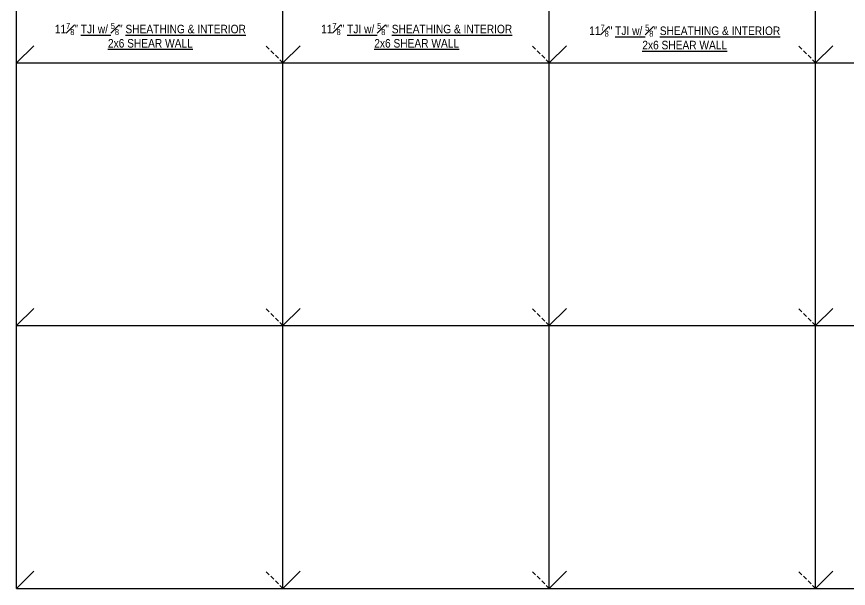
# Model space of a CAD drawing. Header units: inches. Extents: x -2661 to 42767, y -1222 to 9099.
# Drawn here: x -908.8 to -617.7, y 3147.5 to 3347.7 of the extents above; entities that cross this region are included whole.
import ezdxf

# ---------------------------------------------------------------- set-up
doc = ezdxf.new("R2010")
doc.units = ezdxf.units.IN
doc.header["$LTSCALE"] = 12
doc.header["$MEASUREMENT"] = 0
doc.linetypes.add('HIDDEN2', pattern=[0.1875, 0.125, -0.0625])
doc.layers.get('0').update_dxf_attribs({"linetype": 'CONTINUOUS'})
doc.layers.add('S-ANNO-GRID-NONPLOT', color=251, linetype='CONTINUOUS', plot=False)
doc.layers.add('S-ANNO-NOTE', color=4, linetype='CONTINUOUS')
doc.styles.add('Arial', font='arial.ttf', dxfattribs={"width": 0.85})

# ---------------------------------------------------------------- blocks, each defined once
blk = doc.blocks.new('Se_24x36_STARTERS_GRID')
for p, q in [((-279.63, -92), (-279.63, 276)), ((-186.42, -92), (-186.42, 276)), ((-93.21, -92), (-93.21, 276)), ((-372.84, 92), (-372.84, 184)), ((-372.84, 92), (-366.84, 98)), ((-279.63, 92), (-273.63, 98)), ((-186.42, 92), (-180.42, 98)), ((-93.21, 92), (-87.21, 98)), ((-372.84, 0), (-372.84, 92)), ((-372.84, 92), (-279.63, 92)), ((-279.63, 92), (-186.42, 92)), ((-186.42, 92), (-93.21, 92)), ((-93.21, 92), (0, 92)), ((-372.84, 0), (-366.84, 6)), ((-279.63, 0), (-273.63, 6)), ((-186.42, 0), (-180.42, 6)), ((-93.21, 0), (-87.21, 6)), ((-372.84, 0), (-279.63, 0)), ((-372.84, -92), (-372.84, 0)), ((-279.63, 0), (-186.42, 0)), ((-186.42, 0), (-93.21, 0)), ((-93.21, 0), (0, 0)), ((-372.84, -92), (-366.84, -86)), ((-279.63, -92), (-273.63, -86)), ((-186.42, -92), (-180.42, -86)), ((-93.21, -92), (-87.21, -86)), ((-372.84, -92), (-279.63, -92)), ((-279.63, -92), (-186.42, -92)), ((-186.42, -92), (-93.21, -92)), ((-93.21, -92), (0, -92))]:
    blk.add_line(p, q)
at = {"linetype": 'HIDDEN2'}
for p, q in [((-279.63, 92), (-285.63, 98)), ((-186.42, 92), (-192.42, 98)), ((-93.21, 92), (-99.21, 98)), ((-279.63, 0), (-285.63, 6)), ((-186.42, 0), (-192.42, 6)), ((-93.21, 0), (-99.21, 6)), ((-279.63, -92), (-285.63, -86)), ((-186.42, -92), (-192.42, -86)), ((-93.21, -92), (-99.21, -86))]:
    blk.add_line(p, q, dxfattribs=at)

msp = doc.modelspace()

# ---------------------------------------------------------------- block references
at = {"layer": 'S-ANNO-GRID-NONPLOT'}
msp.add_blockref('Se_24x36_STARTERS_GRID', (-535.93637, 3239.54657), dxfattribs=at)

# ---------------------------------------------------------------- texts
at = {"layer": 'S-ANNO-NOTE', "color": 191, "char_height": 3, "width": 65.8560683, "attachment_point": 8, "style": 'Arial'}
for insert in [(-861.97157, 3336.82357), (-768.76247, 3336.82357), (-674.94882, 3336.21902)]:
    msp.add_mtext('\\A1;11{\\H0.7x;\\S7#8;}" {\\LTJI w/ \\H0.7x;\\l\\S5#8;\\H1.42857x;"\\L SHEATHING \\H1x;& INTERIOR 2x6 SHEAR WALL}', dxfattribs=dict(at, insert=insert))

doc.saveas('drawing.dxf')
